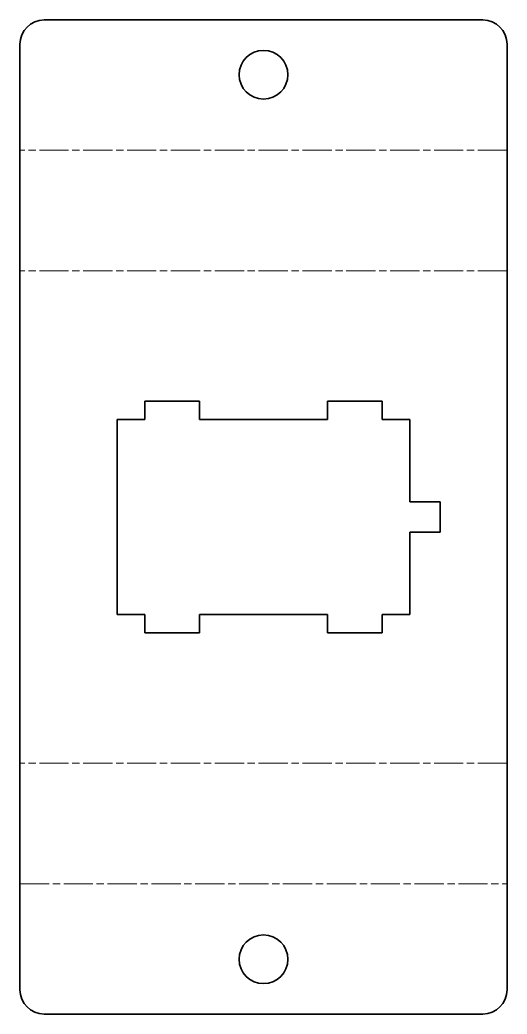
# Model space of a CAD drawing. Header units: millimetres. Extents: x 0 to 40, y 0 to 81.6.
import ezdxf

# ---------------------------------------------------------------- set-up
doc = ezdxf.new("R2010")
doc.units = ezdxf.units.MM
doc.linetypes.add('Chain', pattern=[13.68, 9.12, -1.14, 2.28, -1.14])
doc.layers.add('SIMUMAK Bend Centerline (ISO)', color=7, linetype='Chain', lineweight=9)
doc.layers.add('SIMUMAK Visible (ISO)', color=7, linetype='Continuous', lineweight=35)

# ---------------------------------------------------------------- blocks, each defined once
blk = doc.blocks.new('SIL-027-SPWR-01_Sheet_SIL-027-SPWR-01 (Desplegada)')
at = {"layer": 'SIMUMAK Bend Centerline (ISO)', "ltscale": 0.263158}
for p, q in [((20, 30.089), (-20, 30.089)), ((20, 20.196), (-20, 20.196)), ((20, -20.196), (-20, -20.196)), ((-20, -30.089), (20, -30.089))]:
    blk.add_line(p, q, dxfattribs=at)
at = {"layer": 'SIMUMAK Visible (ISO)'}
for p, q in [((18, 40.786), (-18, 40.786)), ((-20, -38.786), (-20, 38.786)), ((20, -38.786), (20, 38.786)), ((-9.75, 9.5), (-5.25, 9.5)), ((-9.75, 8), (-9.75, 9.5)), ((-5.25, 9.5), (-5.25, 8)), ((5.25, 9.5), (9.75, 9.5)), ((5.25, 8), (5.25, 9.5)), ((9.75, 9.5), (9.75, 8)), ((-12, 8), (-9.75, 8)), ((-12, -8), (-12, 8)), ((-5.25, 8), (5.25, 8)), ((9.75, 8), (12, 8)), ((12, 8), (12, 1.25)), ((12, 1.25), (14.5, 1.25)), ((14.5, 1.25), (14.5, -1.25)), ((12, -1.25), (12, -8)), ((14.5, -1.25), (12, -1.25)), ((-9.75, -8), (-12, -8)), ((-9.75, -9.5), (-9.75, -8)), ((-5.25, -8), (-5.25, -9.5)), ((5.25, -8), (-5.25, -8)), ((5.25, -9.5), (5.25, -8)), ((9.75, -8), (9.75, -9.5)), ((12, -8), (9.75, -8)), ((-5.25, -9.5), (-9.75, -9.5)), ((9.75, -9.5), (5.25, -9.5)), ((-18, -40.786), (18, -40.786))]:
    blk.add_line(p, q, dxfattribs=at)
for centre in [(0, 36.286), (0, -36.286)]:
    blk.add_circle(centre, 2, dxfattribs=at)
at = {"layer": 'SIMUMAK Visible (ISO)', "extrusion": (0, 0, -1)}
for centre, start, end in [((18, 38.786), 0, 90), ((-18, 38.786), 90, 180), ((18, -38.786), 270, 360), ((-18, -38.786), 180, 270)]:
    blk.add_arc(centre, 2, start, end, dxfattribs=at)

msp = doc.modelspace()

# ---------------------------------------------------------------- block references
msp.add_blockref('SIL-027-SPWR-01_Sheet_SIL-027-SPWR-01 (Desplegada)', (20, 40.786))

doc.saveas('drawing.dxf')
